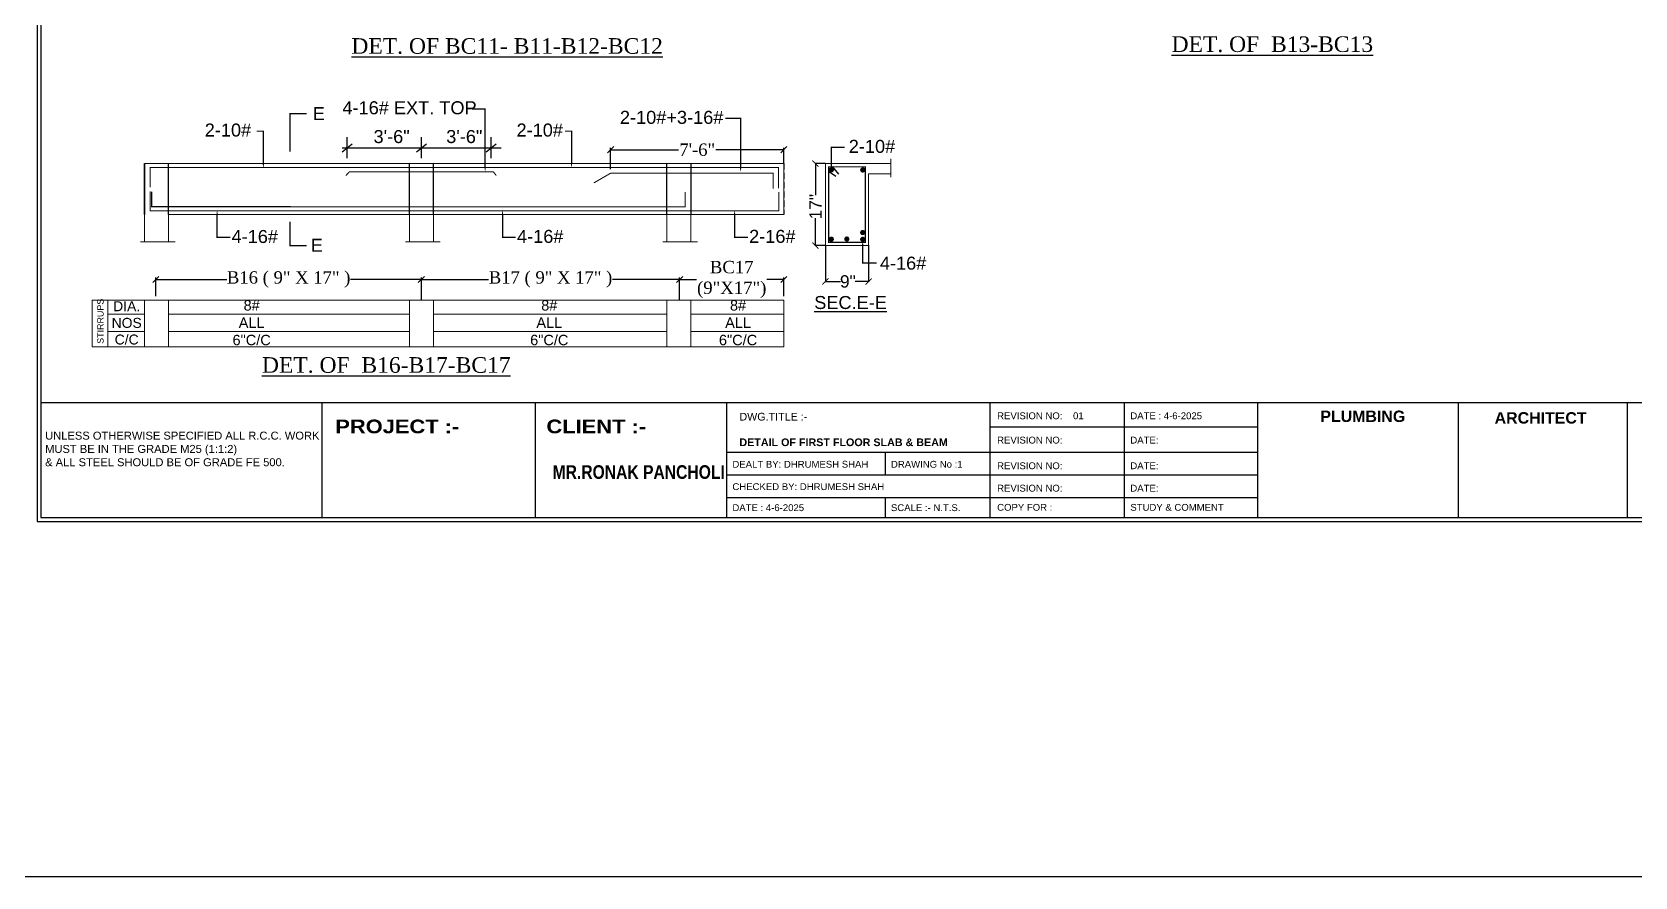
# Model space of a CAD drawing. Header units: millimetres. Extents: x 56222 to 162971, y -175692 to -121287.
# Drawn here: x 161796 to 162572, y -175692 to -175283 of the extents above; entities that cross this region are included whole.
import ezdxf

# ---------------------------------------------------------------- set-up
doc = ezdxf.new("R2010")
doc.units = ezdxf.units.MM
doc.header["$MEASUREMENT"] = 0
doc.header["$PDMODE"] = 35
doc.linetypes.add('DASHED2', pattern=[0.375, 0.25, -0.125])
doc.layers.get('Defpoints').update_dxf_attribs({"color": 220})
doc.layers.add('BASE', color=2, linetype='Continuous')
for name, color, linetype, lineweight in [('BM', 7, 'Continuous', 18), ('DIMENSION', 86, 'Continuous', 25), ('STEEL', 181, 'Continuous', 25), ('STR.TEXT.', 1, 'Continuous', 25), ('wall', 7, 'Continuous', 30), ('X_SHEET', 7, 'Continuous', 9)]:
    doc.layers.add(name, color=color, linetype=linetype, lineweight=lineweight)
doc.styles.add('Dime _ Feet only', font='arial.ttf', dxfattribs={"height": 0.23})
doc.styles.add('KIRAN', font='times.ttf')
doc.styles.add('S1', font='times.ttf', dxfattribs={"height": 6.5})
doc.styles.add('style2', font='arial.ttf', dxfattribs={"height": 6})
doc.styles.add('VINAY', font='swiss.ttf')
doc.linetypes.add('ZIGZAG', pattern='A,0.0001,-0.2,[131,ltypeshp.shx,S=0.2,R=0,X=-0.2,Y=0],-0.4,[131,ltypeshp.shx,S=0.2,R=180,X=0.2,Y=0],-0.2', length=0.8001)
doc.dimstyles.new('Dime _ Feet only', dxfattribs={"dimtxt": 0.23, "dimasz": 0.1, "dimexe": 0.1, "dimexo": 0.1, "dimgap": 0.06, "dimtad": 0, "dimlfac": 39.375, "dimrnd": 1, "dimzin": 1, "dimdsep": 46, "dimlunit": 4, "dimtxsty": 'Dime _ Feet only', "dimblk": 'ARCHTICK', "dimcen": 0, "dimdle": 0.1, "dimclrd": 256, "dimclre": 256, "dimazin": 0, "dimtfac": 1, "dimtofl": 0, "dimtmove": 0, "dimatfit": 3, "dimldrblk": 'ARCHTICK', "dimfxl": 4.5, "dimfrac": 1, "dimtolj": 1, "dimtzin": 0, "dimarcsym": 1})
doc.dimstyles.new('KIRAN', dxfattribs={"dimtxt": 4, "dimasz": 3, "dimexe": 1, "dimexo": 2, "dimgap": 1, "dimtad": 0, "dimdec": 1, "dimzin": 0, "dimdsep": 46, "dimlunit": 4, "dimtxsty": 'KIRAN', "dimblk": 'OBLIQUE', "dimcen": 6, "dimclrd": 11, "dimclre": 11, "dimclrt": 6, "dimadec": 0, "dimazin": 0, "dimtfac": 1, "dimtdec": 1, "dimtofl": 0, "dimtmove": 0, "dimatfit": 3, "dimfxl": 1, "dimtolj": 1, "dimtzin": 0, "dimarcsym": 0})

# ---------------------------------------------------------------- blocks, each defined once
blk = doc.blocks.new('_Oblique')
at = {"layer": 'wall', "color": 0, "lineweight": -2}
blk.add_line((-0.5, -0.5), (0.5, 0.5), dxfattribs=at)
blk = doc.blocks.new('*D386')
at = {"layer": 'Defpoints', "color": 0, "transparency": 16777216}
for p in [(161984.5, -175402.77), (161855.98, -175412.79), (161984.5, -175414.72)]:
    blk.add_point(p, dxfattribs=at)
at = {"layer": 'STEEL', "color": 11, "lineweight": -2, "transparency": 16777216}
for p, q in [((161855.98, -175410.79), (161855.98, -175401.77)), ((161855.98, -175402.77), (161890.28, -175402.77)), ((161984.5, -175402.77), (161950.21, -175402.77)), ((161984.5, -175412.72), (161984.5, -175401.77))]:
    blk.add_line(p, q, dxfattribs=at)
at = {"layer": 'STEEL', "color": 11, "lineweight": -2, "transparency": 16777216, "xscale": 3, "yscale": 3, "zscale": 3, "rotation": 180}
blk.add_blockref('_Oblique', (161855.98, -175402.77), dxfattribs=at)
at = {"layer": 'STEEL', "color": 11, "lineweight": -2, "transparency": 16777216, "xscale": 3, "yscale": 3, "zscale": 3}
blk.add_blockref('_Oblique', (161984.5, -175402.77), dxfattribs=at)
at = {"layer": 'STEEL', "color": 6, "lineweight": 25, "transparency": 16777216, "insert": (161920.24, -175402.77), "char_height": 6, "attachment_point": 5, "style": 'KIRAN'}
blk.add_mtext('\\A1;{\\H0.9962x;B16 ( 9" X 17" ) }', dxfattribs=at)
blk = doc.blocks.new('*D385')
at = {"layer": 'Defpoints', "color": 0, "transparency": 16777216}
for p in [(161984.5, -175402.77), (161984.5, -175414.72), (162109.48, -175414.79)]:
    blk.add_point(p, dxfattribs=at)
at = {"layer": 'STEEL', "color": 11, "lineweight": -2, "transparency": 16777216}
for p, q in [((161984.5, -175412.72), (161984.5, -175401.77)), ((161984.5, -175402.77), (162017.03, -175402.77)), ((162109.48, -175402.77), (162076.96, -175402.77)), ((162109.48, -175412.79), (162109.48, -175401.77))]:
    blk.add_line(p, q, dxfattribs=at)
at = {"layer": 'STEEL', "color": 11, "lineweight": -2, "transparency": 16777216, "xscale": 3, "yscale": 3, "zscale": 3, "rotation": 180}
blk.add_blockref('_Oblique', (161984.5, -175402.77), dxfattribs=at)
at = {"layer": 'STEEL', "color": 11, "lineweight": -2, "transparency": 16777216, "xscale": 3, "yscale": 3, "zscale": 3}
blk.add_blockref('_Oblique', (162109.48, -175402.77), dxfattribs=at)
at = {"layer": 'STEEL', "color": 6, "lineweight": 25, "transparency": 16777216, "insert": (162046.99, -175402.77), "char_height": 6, "attachment_point": 5, "style": 'KIRAN'}
blk.add_mtext('\\A1;{\\H0.9962x;B17 ( 9" X 17" ) }', dxfattribs=at)
blk = doc.blocks.new('*D384')
at = {"layer": 'Defpoints', "color": 0, "transparency": 16777216}
for p in [(162159.88, -175402.77), (162109.48, -175414.79), (162159.88, -175412.79)]:
    blk.add_point(p, dxfattribs=at)
at = {"layer": 'STEEL', "color": 11, "lineweight": -2, "transparency": 16777216}
for p, q in [((162109.48, -175412.79), (162109.48, -175401.77)), ((162109.48, -175402.77), (162117.64, -175402.77)), ((162159.88, -175402.77), (162151.73, -175402.77)), ((162159.88, -175410.79), (162159.88, -175401.77))]:
    blk.add_line(p, q, dxfattribs=at)
at = {"layer": 'STEEL', "color": 11, "lineweight": -2, "transparency": 16777216, "xscale": 3, "yscale": 3, "zscale": 3, "rotation": 180}
blk.add_blockref('_Oblique', (162109.48, -175402.77), dxfattribs=at)
at = {"layer": 'STEEL', "color": 11, "lineweight": -2, "transparency": 16777216, "xscale": 3, "yscale": 3, "zscale": 3}
blk.add_blockref('_Oblique', (162159.88, -175402.77), dxfattribs=at)
at = {"layer": 'STEEL', "color": 6, "lineweight": 25, "transparency": 16777216, "insert": (162134.68, -175402.77), "char_height": 4, "attachment_point": 5, "style": 'KIRAN'}
blk.add_mtext('\\A1;{\\H1.5x;BC17\\P(9"X17") }', dxfattribs=at)
blk = doc.blocks.new('*D383')
at = {"layer": 'Defpoints', "color": 0, "transparency": 16777216}
for p in [(162076.09, -175340.01), (162076.09, -175351.34), (162159.88, -175348.81)]:
    blk.add_point(p, dxfattribs=at)
at = {"layer": 'STEEL', "color": 11, "lineweight": -2, "transparency": 16777216}
for p, q in [((162076.09, -175349.34), (162076.09, -175339.01)), ((162076.09, -175340.01), (162108.97, -175340.01)), ((162159.88, -175340.01), (162127.01, -175340.01)), ((162159.88, -175346.81), (162159.88, -175339.01))]:
    blk.add_line(p, q, dxfattribs=at)
at = {"layer": 'STEEL', "color": 11, "lineweight": -2, "transparency": 16777216, "xscale": 3, "yscale": 3, "zscale": 3, "rotation": 180}
blk.add_blockref('_Oblique', (162076.09, -175340.01), dxfattribs=at)
at = {"layer": 'STEEL', "color": 11, "lineweight": -2, "transparency": 16777216, "xscale": 3, "yscale": 3, "zscale": 3}
blk.add_blockref('_Oblique', (162159.88, -175340.01), dxfattribs=at)
at = {"layer": 'STEEL', "color": 6, "lineweight": 25, "transparency": 16777216, "insert": (162117.99, -175340.01), "char_height": 6, "attachment_point": 5, "style": 'KIRAN'}
blk.add_mtext('\\A1;{\\H0.9962x;7\'-6"}', dxfattribs=at)
blk = doc.blocks.new('_ArchTick')
at = {"color": 0, "linetype": 'ByBlock', "const_width": 0.15}
blk.add_lwpolyline([(-0.5, -0.5), (0.5, 0.5)], dxfattribs=at)
blk = doc.blocks.new('*D382')
at = {"layer": 'Defpoints', "color": 0, "transparency": 16777216}
for p in [(162180.03, -175346.7), (162175.25, -175386.37), (162180.03, -175386.37)]:
    blk.add_point(p, dxfattribs=at)
at = {"layer": 'DIMENSION', "lineweight": -2, "transparency": 16777216}
for p, q in [((162179.93, -175346.7), (162175.15, -175346.7)), ((162175.25, -175346.6), (162175.25, -175362.01)), ((162175.25, -175386.47), (162175.25, -175373.12)), ((162179.93, -175386.37), (162175.15, -175386.37))]:
    blk.add_line(p, q, dxfattribs=at)
at = {"layer": 'DIMENSION', "lineweight": -2, "transparency": 16777216, "xscale": 3, "yscale": 3, "zscale": 3}
for p, rotation in [((162175.25, -175346.7), 90), ((162175.25, -175386.37), 270)]:
    blk.add_blockref('_ArchTick', p, dxfattribs=dict(at, rotation=rotation))
at = {"layer": 'DIMENSION', "color": 0, "transparency": 16777216, "insert": (162175.25, -175367.56), "char_height": 0.23, "attachment_point": 5, "rotation": 90, "style": 'Dime _ Feet only'}
blk.add_mtext('\\A1;{\\H26.09x;17"}', dxfattribs=at)
blk = doc.blocks.new('*D381')
at = {"layer": 'Defpoints', "color": 0, "transparency": 16777216}
for p in [(162180.03, -175386.37), (162200.89, -175386.01), (162200.89, -175403.77)]:
    blk.add_point(p, dxfattribs=at)
at = {"layer": 'DIMENSION', "lineweight": -2, "transparency": 16777216}
for p, q in [((162180.03, -175386.47), (162180.03, -175403.87)), ((162200.89, -175386.11), (162200.89, -175403.87)), ((162179.93, -175403.77), (162187.38, -175403.77)), ((162200.99, -175403.77), (162194.4, -175403.77))]:
    blk.add_line(p, q, dxfattribs=at)
at = {"layer": 'DIMENSION', "lineweight": -2, "transparency": 16777216, "xscale": 3, "yscale": 3, "zscale": 3, "rotation": 180}
blk.add_blockref('_ArchTick', (162180.03, -175403.77), dxfattribs=at)
at = {"layer": 'DIMENSION', "lineweight": -2, "transparency": 16777216, "xscale": 3, "yscale": 3, "zscale": 3}
blk.add_blockref('_ArchTick', (162200.89, -175403.77), dxfattribs=at)
at = {"layer": 'DIMENSION', "color": 0, "transparency": 16777216, "insert": (162190.89, -175403.77), "char_height": 0.23, "attachment_point": 5, "style": 'Dime _ Feet only'}
blk.add_mtext('\\A1;{\\H26.09x;9"}', dxfattribs=at)

msp = doc.modelspace()

# ---------------------------------------------------------------- linework, layer by layer
for p, q in [((161946.13722, -175340.95378), (161950.901, -175337.08006)), ((161948.51911, -175344.03812), (161948.51911, -175333.99573)), ((161982.16707, -175340.95378), (161986.93085, -175337.08006)), ((161984.54896, -175344.03812), (161984.54896, -175333.99573)), ((162015.88206, -175340.95378), (162020.64583, -175337.08006)), ((162018.26395, -175344.03812), (162018.26395, -175333.99573)), ((161946.06951, -175339.01692), (162023.0284, -175339.01692)), ((162181.46322, -175350.36326), (162185.04937, -175352.72056)), ((162183.24856, -175348.15908), (162186.33576, -175351.82698)), ((161800.30035, -175462.38936), (162724.66183, -175462.38936)), ((161936.34011, -175462.38936), (161936.34011, -175518.0033)), ((162039.57655, -175462.38936), (162039.57655, -175518.0033)), ((162132.26075, -175518.0033), (162132.26075, -175462.38936)), ((162132.26075, -175518.0033), (162132.26075, -175462.38936)), ((162259.7167, -175518.0033), (162259.7167, -175462.38936)), ((162324.54865, -175462.38936), (162324.54865, -175518.0033)), ((162389.38061, -175518.0033), (162389.38061, -175462.38936)), ((162486.45033, -175518.0033), (162486.45033, -175462.38936)), ((162568.14585, -175462.38936), (162568.14585, -175518.0033)), ((162132.26075, -175518.0033), (162132.26075, -175470.02215)), ((162132.26075, -175518.0033), (162132.26075, -175470.02215)), ((162259.7167, -175474.15779), (162389.38061, -175474.15779)), ((162389.38061, -175486.57574), (162132.26075, -175486.57574)), ((162208.98988, -175486.57574), (162208.98988, -175497.41749)), ((162389.38061, -175497.41749), (162132.26075, -175497.41749)), ((162389.38061, -175508.45218), (162132.26075, -175508.45218)), ((162208.98988, -175508.45218), (162208.98988, -175518.0033))]:
    msp.add_line(p, q)
for points in [[(161798.44293, -175519.86072), (162726.51925, -175519.86072), (162726.51925, -174862.55696), (161798.44293, -174862.55696)], [(161800.30035, -175518.0033), (162724.66183, -175518.0033), (162724.66183, -174864.41438), (161800.30035, -174864.41438)]]:
    msp.add_lwpolyline(points, close=True)
at = {"const_width": 0.62913}
for points in [[(161928.99143, -175322.57291), (161920.95172, -175322.57291), (161920.95172, -175340.87976)], [(161928.99143, -175386.36446), (161920.95172, -175386.36446), (161920.95172, -175374.78907)]]:
    msp.add_lwpolyline(points, dxfattribs=at)
for points in [[(162015.33716, -175350.76334, 0, 1.88738, 0), (162015.33716, -175343.60269, 0.62913, 0.62913, 0), (162015.33716, -175320.3019, 0.62913, 0.62913, 0), (162008.91314, -175320.3019, 0.62913, 0.62913, 0)], [(161907.99365, -175349.06352, 0, 1.88738, 0), (161907.99365, -175342.61447, 0.62913, 0.62913, 0), (161907.99365, -175331.01318, 0.62913, 0.62913, 0), (161904.78164, -175331.01318, 0.62913, 0.62913, 0)], [(162057.1639, -175348.74007, 0, 1.88738, 0), (162057.1639, -175342.61447, 0.62913, 0.62913, 0), (162057.1639, -175331.01318, 0.62913, 0.62913, 0), (162053.95189, -175331.01318, 0.62913, 0.62913, 0)], [(162138.98407, -175350.8494, 0, 1.88738, 0), (162138.98407, -175344.7238, 0.62913, 0.62913, 0), (162138.98407, -175324.86688, 0.62913, 0.62913, 0), (162131.5968, -175324.86688, 0.62913, 0.62913, 0)], [(162182.92108, -175349.7207, 0, 1.88738, 0), (162182.92108, -175343.27165, 0.62913, 0.62913, 0), (162182.92108, -175338.78393, 0.62913, 0.62913, 0), (162189.28743, -175338.78393, 0.62913, 0.62913, 0)], [(161885.59593, -175369.12312, 0, 1.88738, 0), (161885.59593, -175375.57217, 0.62913, 0.62913, 0), (161885.59593, -175382.43168, 0.62913, 0.62913, 0), (161892.01995, -175382.43168, 0.62913, 0.62913, 0)], [(162023.75671, -175369.05595, 0, 1.88738, 0), (162023.75671, -175375.505, 0.62913, 0.62913, 0), (162023.75671, -175382.3645, 0.62913, 0.62913, 0), (162030.18073, -175382.3645, 0.62913, 0.62913, 0)], [(162136.09673, -175369.05595, 0, 1.88738, 0), (162136.09673, -175375.505, 0.62913, 0.62913, 0), (162136.09673, -175382.3645, 0.62913, 0.62913, 0), (162142.52075, -175382.3645, 0.62913, 0.62913, 0)], [(162198.07148, -175383.83888, 0, 1.88738, 0), (162198.07148, -175390.28793, 0.62913, 0.62913, 0), (162198.07148, -175394.77565, 0.62913, 0.62913, 0), (162204.85086, -175394.77565, 0.62913, 0.62913, 0)]]:
    msp.add_lwpolyline(points, format="xyseb")
at = {"layer": 'BASE', "linetype": 'DASHED2'}
for p, q in [((161850.44573, -175371.38589), (161850.44573, -175346.64028)), ((161850.44573, -175371.38589), (161850.44573, -175346.64028)), ((161850.44573, -175371.38589), (161850.44573, -175346.64028)), ((161850.4862, -175346.64028), (161850.4862, -175371.38589)), ((161850.4862, -175371.38589), (161850.4862, -175346.64028)), ((161850.4862, -175346.64028), (161850.4862, -175371.38589)), ((161850.4862, -175371.38589), (161850.4862, -175346.64028)), ((161862.04493, -175371.38589), (161862.04493, -175346.64028)), ((161862.04493, -175371.38589), (161862.04493, -175346.64028)), ((161862.04493, -175371.38589), (161862.04493, -175346.64028)), ((161978.74936, -175371.38589), (161978.74936, -175346.64028)), ((161990.34856, -175371.38589), (161990.34856, -175346.64028)), ((161990.34856, -175371.38589), (161990.34856, -175346.64028)), ((162103.26273, -175371.38589), (162103.26273, -175346.64028)), ((162114.88214, -175346.64028), (162114.88214, -175371.38589))]:
    msp.add_line(p, q, dxfattribs=at)
at = {"layer": 'BASE', "linetype": 'DASHED2', "ltscale": 12}
for p, q in [((161850.4862, -175371.38589), (161850.4862, -175346.64028)), ((162159.88373, -175346.64028), (162159.88373, -175371.38589)), ((162159.88373, -175346.64028), (162159.88373, -175371.38589)), ((162159.88373, -175346.64028), (162159.88373, -175371.38589)), ((162159.88373, -175346.64028), (162159.88373, -175371.38589))]:
    msp.add_line(p, q, dxfattribs=at)
at = {"layer": 'BM', "linetype": 'ByBlock'}
for p, q in [((162211.68454, -175344.43678), (162211.68454, -175353.28805)), ((161850.4862, -175346.64028), (162159.88373, -175346.64028)), ((161850.4862, -175346.64028), (161850.4862, -175371.38589)), ((162159.88373, -175346.64028), (162159.88373, -175371.38589)), ((162159.88373, -175346.64028), (162159.88373, -175371.38589)), ((162159.88373, -175346.64028), (162159.88373, -175371.38589)), ((162159.88373, -175346.64028), (162159.88373, -175371.38589)), ((162159.88373, -175346.64028), (162159.88373, -175371.38589)), ((162159.88373, -175346.64028), (162159.88373, -175371.38589)), ((162159.88373, -175346.64028), (162159.88373, -175371.38589)), ((162159.88373, -175346.64028), (162159.88373, -175371.38589)), ((161850.4862, -175371.38589), (161850.44573, -175371.38589)), ((161850.44573, -175371.38589), (161850.44573, -175384.49813)), ((161862.04493, -175371.38589), (162159.88373, -175371.38589)), ((161862.04493, -175371.38589), (161862.04493, -175384.49813)), ((161978.70889, -175371.38589), (161978.70889, -175384.49813)), ((161990.30809, -175371.38589), (161990.30809, -175384.49813)), ((161990.36876, -175371.38589), (161990.34856, -175371.38589)), ((162103.24247, -175371.38589), (162103.24247, -175384.49813)), ((162114.84167, -175371.38589), (162114.84167, -175384.49813)), ((162180.02786, -175386.37377), (162200.88911, -175386.37377)), ((161825.10736, -175412.79156), (161850.4862, -175412.79156)), ((161825.10736, -175412.79156), (161825.10736, -175435.44008)), ((161832.68098, -175412.99601), (161832.68098, -175435.44008)), ((161850.4862, -175412.79156), (162159.88373, -175412.79156)), ((161850.4862, -175412.79156), (161850.4862, -175435.44008)), ((161850.4862, -175412.79156), (161850.4862, -175435.44008)), ((161850.4862, -175412.79156), (161850.4862, -175435.44008)), ((161850.4862, -175412.79156), (161850.4862, -175435.44008)), ((161850.4862, -175412.79156), (161850.4862, -175435.44008)), ((161850.4862, -175412.79156), (161850.4862, -175435.44008)), ((161850.4862, -175412.79156), (161850.4862, -175435.44008)), ((161850.4862, -175412.79156), (161850.4862, -175435.44008)), ((161850.4862, -175412.79156), (161850.4862, -175435.44008)), ((161850.4862, -175412.79156), (161850.4862, -175435.44008)), ((161850.4862, -175412.79156), (161850.4862, -175435.44008)), ((161850.4862, -175412.79156), (161850.4862, -175435.44008)), ((161850.4862, -175412.79156), (161850.4862, -175435.44008)), ((161850.4862, -175412.79156), (161850.4862, -175435.44008)), ((161850.4862, -175412.79156), (161850.4862, -175435.44008)), ((161850.4862, -175412.79156), (161850.4862, -175435.44008)), ((161850.4862, -175412.79156), (161850.4862, -175435.44008)), ((161850.4862, -175412.79156), (161850.4862, -175435.44008)), ((161850.4862, -175412.79156), (161850.4862, -175435.44008)), ((161850.4862, -175412.79156), (161850.4862, -175435.44008)), ((161850.4862, -175412.79156), (161850.4862, -175435.44008)), ((161850.4862, -175412.79156), (161850.4862, -175435.44008)), ((161850.4862, -175412.79156), (161850.4862, -175435.44008)), ((161850.4862, -175412.79156), (161850.4862, -175435.44008)), ((161850.4862, -175412.79156), (161850.4862, -175435.44008)), ((161850.4862, -175412.79156), (161850.4862, -175435.44008)), ((161850.4862, -175412.79156), (161850.4862, -175435.44008)), ((161850.4862, -175412.79156), (161850.4862, -175435.44008)), ((161850.4862, -175412.79156), (161850.4862, -175435.44008)), ((161850.4862, -175412.79156), (161850.4862, -175435.44008)), ((161850.4862, -175412.79156), (161850.4862, -175435.44008)), ((161850.4862, -175412.79156), (161850.4862, -175435.44008)), ((161850.4862, -175412.79156), (161850.4862, -175435.44008)), ((161850.4862, -175412.79156), (161850.4862, -175435.44008)), ((161850.4862, -175412.79156), (161850.4862, -175435.44008)), ((161850.4862, -175412.79156), (161850.4862, -175435.44008)), ((161850.4862, -175412.79156), (161850.4862, -175435.44008)), ((161850.4862, -175412.79156), (161850.4862, -175435.44008)), ((161850.4862, -175412.79156), (161850.4862, -175435.44008)), ((161850.4862, -175412.79156), (161850.4862, -175435.44008)), ((161850.4862, -175412.79156), (161850.4862, -175435.44008)), ((161850.4862, -175412.79156), (161850.4862, -175435.44008)), ((161850.4862, -175412.79156), (161850.4862, -175435.44008)), ((161850.4862, -175412.79156), (161850.4862, -175435.44008)), ((161850.4862, -175412.79156), (161850.4862, -175435.44008)), ((161850.4862, -175412.79156), (161850.4862, -175435.44008)), ((161850.4862, -175412.79156), (161850.4862, -175435.44008)), ((161850.4862, -175412.79156), (161850.4862, -175435.44008)), ((161850.4862, -175412.79156), (161850.4862, -175435.44008)), ((161850.4862, -175412.79156), (161850.4862, -175435.44008)), ((161850.4862, -175412.79156), (161850.4862, -175435.44008)), ((161850.4862, -175412.79156), (161850.4862, -175435.44008)), ((161850.4862, -175412.79156), (161850.4862, -175435.44008)), ((161850.4862, -175412.79156), (161850.4862, -175435.44008)), ((161850.4862, -175412.79156), (161850.4862, -175435.44008)), ((161850.4862, -175412.79156), (161850.4862, -175435.44008)), ((161850.4862, -175412.79156), (161850.4862, -175435.44008)), ((161850.4862, -175412.79156), (161850.4862, -175435.44008)), ((161850.4862, -175412.79156), (161850.4862, -175435.44008)), ((161850.4862, -175412.79156), (161850.4862, -175435.44008)), ((161850.4862, -175412.79156), (161850.4862, -175435.44008)), ((161850.4862, -175412.79156), (161850.4862, -175435.44008)), ((161850.4862, -175412.79156), (161850.4862, -175435.44008)), ((161850.4862, -175412.79156), (161850.4862, -175435.44008)), ((161850.4862, -175412.79156), (161850.4862, -175435.44008)), ((161850.4862, -175412.79156), (161850.4862, -175435.44008)), ((161850.4862, -175412.79156), (161850.4862, -175435.44008)), ((161850.4862, -175412.79156), (161850.4862, -175435.44008)), ((161850.4862, -175412.79156), (161850.4862, -175435.44008)), ((161850.4862, -175412.79156), (161850.4862, -175435.44008)), ((161850.4862, -175412.79156), (161850.4862, -175435.44008)), ((161850.4862, -175412.79156), (161850.4862, -175435.44008)), ((161850.4862, -175412.79156), (161850.4862, -175435.44008)), ((161850.4862, -175412.79156), (161850.4862, -175435.44008)), ((161850.4862, -175412.79156), (161850.4862, -175435.44008)), ((161850.4862, -175412.79156), (161850.4862, -175435.44008)), ((161850.4862, -175412.79156), (161850.4862, -175435.44008)), ((161850.4862, -175412.79156), (161850.4862, -175435.44008)), ((161862.0854, -175412.79156), (161862.0854, -175435.44008)), ((161978.74936, -175412.79156), (161978.74936, -175435.44008)), ((161990.34856, -175412.79156), (161990.34856, -175435.44008)), ((161990.34856, -175412.79156), (161990.34856, -175435.44008)), ((161990.34856, -175412.79156), (161990.34856, -175435.44008)), ((162103.28294, -175412.79156), (162103.28294, -175435.44008)), ((162114.88214, -175412.79156), (162114.88214, -175435.44008)), ((162114.88214, -175412.79156), (162114.88214, -175435.44008)), ((162114.88214, -175412.79156), (162114.88214, -175435.44008)), ((162159.88373, -175412.79156), (162159.88373, -175435.44008)), ((161832.68098, -175419.51655), (161850.4862, -175419.51655)), ((161850.4862, -175419.51654), (161850.4862, -175419.51654)), ((161862.0854, -175419.51654), (161978.74936, -175419.51654)), ((161990.34856, -175419.51654), (162103.28294, -175419.51654)), ((162114.88214, -175419.51654), (162159.88373, -175419.51654)), ((161850.4862, -175427.92944), (161832.68098, -175427.92944)), ((161850.4862, -175427.92944), (161850.4862, -175427.92944)), ((161978.74936, -175427.92944), (161862.0854, -175427.92944)), ((162103.28294, -175427.92944), (161990.34856, -175427.92944)), ((162159.88373, -175427.92944), (162114.88214, -175427.92944)), ((161825.10736, -175435.44008), (161850.4862, -175435.44008)), ((161850.4862, -175435.44008), (162159.88373, -175435.44008))]:
    msp.add_line(p, q, dxfattribs=at)
at = {"layer": 'BM', "linetype": 'ZIGZAG', "ltscale": 3}
for p, q in [((161848.49435, -175384.49813), (161865.3597, -175384.49813)), ((161976.75751, -175384.49813), (161993.62286, -175384.49813)), ((162101.29109, -175384.49813), (162118.15644, -175384.49813))]:
    msp.add_line(p, q, dxfattribs=at)
at = {"layer": 'BM'}
for q in [(161850.4862, -175435.44008), (161850.4862, -175435.44008), (161850.4862, -175435.44008), (161850.4862, -175435.44008), (161850.4862, -175435.44008), (161850.4862, -175435.44008), (161850.4862, -175434.60439), (161850.4862, -175435.44008), (161850.4862, -175435.44008), (161850.4862, -175435.44008), (161850.4862, -175435.44008), (161850.4862, -175435.44008), (161850.4862, -175435.44008), (161850.4862, -175434.60439)]:
    msp.add_line((161850.4862, -175412.79156), q, dxfattribs=at)
at = {"layer": 'BM', "linetype": 'ByBlock'}
for points in [[(162211.68454, -175346.70287), (162180.02786, -175346.70287), (162180.02786, -175386.37113)], [(162211.68454, -175351.62835), (162200.88911, -175351.62835), (162200.88911, -175386.37113)]]:
    msp.add_lwpolyline(points, dxfattribs=at)
at = {"layer": 'STEEL'}
for points, const_width in [([(161853.16124, -175358.22537), (161853.16124, -175348.52766), (162157.38622, -175348.62191), (162157.38622, -175358.73604)], 0.5033), ([(161947.91172, -175352.5465), (161949.5725, -175350.73059), (162019.31734, -175350.73059), (162020.77064, -175352.51255)], 0.5033), ([(162154.78102, -175358.82535), (162154.78102, -175351.33837), (162076.09135, -175351.33837), (162067.94822, -175356.05628)], 0.5033), ([(162181.60068, -175348.27568), (162199.31629, -175348.27568), (162199.31629, -175384.79831), (162181.60068, -175384.79831), (162181.60068, -175348.27568)], 0.62913), ([(161853.16124, -175360.17546), (161853.16124, -175369.49851), (162157.54114, -175369.59276), (162157.54114, -175360.51574)], 0.5033), ([(161853.93605, -175360.22776), (161853.93605, -175367.5513), (162112.1266, -175367.59226), (162112.1266, -175360.51574)], 0.5033)]:
    msp.add_lwpolyline(points, dxfattribs=dict(at, const_width=const_width))
at = {"layer": 'STEEL', "const_width": 1.25825}
for points in [[(162182.29195, -175349.7207, 1), (162183.5502, -175349.7207, 1)], [(162197.47059, -175349.79277, 1), (162198.72884, -175349.79277, 1)], [(162182.26905, -175383.31811, -1), (162183.5273, -175383.31811, -1)], [(162189.75823, -175383.21588, -1), (162191.01648, -175383.21588, -1)], [(162197.44769, -175380.08723, -1), (162198.70594, -175380.08723, -1)], [(162197.44769, -175383.35567, -1), (162198.70594, -175383.35567, -1)]]:
    msp.add_lwpolyline(points, format="xyb", close=True, dxfattribs=at)
at = {"layer": 'X_SHEET', "color": 5, "lineweight": 30}
msp.add_lwpolyline([(157973.7516, -174282.00168), (162970.5295, -174282.00168), (162970.5295, -175691.92261), (157973.7516, -175691.92261)], close=True, dxfattribs=at)

# ---------------------------------------------------------------- texts
at = {"attachment_point": 1, "style": 'style2'}
for s, insert, char_height, width in [('{\\fArial Black|b0|i0|c0|p34;\\C7;PROJECT :- }', (161942.82722, -175470.59411), 6.6198492, 303.9234589), ('{\\fArial Black|b0|i0|c0|p34;\\C7;CLIENT :-\\P\\P \\fSwis721 Cn BT|b1|i0|c0|p34;\\C5;MR.RONAK PANCHOLI}', (162045.01439, -175470.59411), 6.6198492, 303.9234589), ('{\\fArial CE|b0|i0|c0|p34;\\C7;DWG.TITLE :-\\P\\P\\fArial CE|b1|i0|c0|p34;DETAIL OF FIRST FLOOR SLAB & BEAM}', (162138.40076, -175467.33053), 3.7148424, 194.0774121)]:
    msp.add_mtext(s, dxfattribs=dict(at, insert=insert, char_height=char_height, width=width))
for s, width, gutter_width, insert, char_height in [('\\pi-13.2397,l13.2397,t13.2397;{\\fArial CE|b0|i0|c0|p34;REVISION NO:    01}', 50.6813844, 10.08413, (162263.15043, -175467.10274), 3.3099246), ('\\pi-13.2397,l13.2397,t13.2397;{\\fArial CE|b0|i0|c0|p34;DATE : 4-6-2025}', 50.6813844, 10.08413, (162327.62304, -175467.10274), 3.3099246), ('{\\fArial CE|b1|i0|c0|p34;PLUMBING}', 54.4549417, 10.83496, (162419.57015, -175466.23728), 5.516541), ('{\\fArial CE|b1|i0|c0|p34;ARCHITECT}', 54.4549417, 10.83496, (162503.92379, -175467.00907), 5.516541), ('\\A1;{\\fArial CE|b0|i0|c0|p34;UNLESS OTHERWISE SPECIFIED ALL R.C.C. WORK MUST BE IN THE GRADE M25 (1:1\\H1.00002x;:2)\\P& ALL STEEL SHOULD BE OF GRADE FE 500.}', 143.3571877, 10.83496, (161802.3788, -175476.42814), 3.86157871), ('\\pi-13.2397,l13.2397,t13.2397;{\\fArial CE|b0|i0|c0|p34;REVISION NO: }', 50.6813844, 10.08413, (162263.15043, -175478.87117), 3.3099246), ('\\pi-13.2397,l13.2397,t13.2397;{\\fArial CE|b0|i0|c0|p34;DATE:}', 50.6813844, 10.08413, (162327.62304, -175478.87117), 3.3099246), ('{\\fArial CE|b0|i0|c0|p34;DEALT BY: DHRUMESH SHAH}', 74.5171183, 10.83496, (162135.01659, -175490.55686), 3.3099246), ('{\\fArial CE|b0|i0|c0|p34;DRAWING No :1}', 54.4549417, 10.83496, (162211.74572, -175490.55686), 3.3099246), ('\\pi-13.2397,l13.2397,t13.2397;{\\fArial CE|b0|i0|c0|p34;REVISION NO: }', 50.6813844, 10.08413, (162263.15043, -175491.28912), 3.3099246), ('\\pi-13.2397,l13.2397,t13.2397;{\\fArial CE|b0|i0|c0|p34;DATE:}', 50.6813844, 10.08413, (162327.62304, -175491.28912), 3.3099246), ('{\\fArial CE|b0|i0|c0|p34;CHECKED BY: DHRUMESH SHAH}', 97.8420745, 10.83496, (162135.01659, -175501.3986), 3.3099246), ('\\pi-13.2397,l13.2397,t13.2397;{\\fArial CE|b0|i0|c0|p34;REVISION NO: }', 50.6813844, 10.08413, (162263.15043, -175502.13087), 3.3099246), ('\\pi-13.2397,l13.2397,t13.2397;{\\fArial CE|b0|i0|c0|p34;DATE:}', 50.6813844, 10.08413, (162327.62304, -175502.13087), 3.3099246), ('\\pi-13.2397,l13.2397,t13.2397;{\\fArial CE|b0|i0|c0|p34;DATE : 4-6-2025}', 54.4549417, 10.83496, (162135.01659, -175511.57167), 3.3099246), ('{\\fArial CE|b0|i0|c0|p34;SCALE :- N.T.S.}', 54.4549417, 10.83496, (162211.74572, -175511.57167), 3.3099246), ('\\pi-13.2397,l13.2397,t13.2397;{\\fArial CE|b0|i0|c0|p34;COPY FOR :}', 50.6813844, 10.08413, (162263.15043, -175511.40435), 3.3099246), ('\\pi-13.2397,l13.2397,t13.2397;{\\fArial CE|b0|i0|c0|p34;STUDY & COMMENT}', 50.6813844, 10.08413, (162327.62304, -175511.40435), 3.3099246)]:
    msp.add_mtext_dynamic_manual_height_columns(s, width=width, gutter_width=gutter_width, heights=[0], dxfattribs=dict(at, insert=insert, char_height=char_height))
at = {"layer": 'STR.TEXT.', "style": 'VINAY'}
msp.add_text('STIRRUPS', height=3.092278, rotation=90, dxfattribs=at).set_placement((161830.65966, -175433.93948))
at = {"layer": 'STR.TEXT.', "char_height": 7.5495072, "attachment_point": 2, "style": 'S1'}
for s, insert in [('{\\LDET. OF BC11- B11-B12-BC12}', (162025.98381, -175286.00646)), ('{\\LDET. OF  B13-BC13}', (162396.33886, -175285.12935)), ('{\\LDET. OF  B16-B17-BC17}', (161967.49181, -175440.38284))]:
    msp.add_mtext(s, dxfattribs=dict(at, insert=insert))
at = {"layer": 'STR.TEXT.', "style": 'VINAY'}
for s, insert, char_height, width, attachment_point in [('E', (161931.89258, -175319.37196), 6.29126, 71.2327464, 1), ('4-16# EXT. TOP', (161946.25977, -175316.53865), 6.291256, 71.2327464, 1), ('2-10#+3-16#', (162130.65194, -175321.1799), 6.291256, 68.673227, 3), ('2-10#', (161902.09403, -175327.3262), 6.291256, 78.7327464, 3), ('3\'-6"', (161961.32841, -175330.47896), 6.291256, 71.2327464, 1), ('3\'-6"', (161996.504, -175330.4722), 6.291256, 71.2327464, 1), ('2-10#', (162053.00703, -175327.3262), 6.291256, 78.6713865, 3), ('2-10#', (162191.3355, -175335.21934), 6.291256, 64.9682409, 1), ('4-16#', (161892.60234, -175378.84539), 6.291256, 86.2327464, 1), ('E', (161930.96725, -175383.09617), 6.29126, 71.2327464, 1), ('4-16#', (162030.76311, -175378.77822), 6.291256, 96.2309059, 1), ('2-16#', (162143.10313, -175378.77822), 6.291256, 63.3859051, 1), ('4-16#', (162206.38867, -175391.74257), 6.291256, 86.2327464, 1), ('DIA.\\PNOS\\PC/C', (161841.84402, -175413.32097), 4.831685, 68.3834365, 2), ('8#\\PALL\\P6"C/C', (161902.32887, -175412.79156), 5.033005, 125.0487853, 2), ('8#\\PALL\\P6"C/C', (162046.38195, -175412.79156), 5.033005, 133.1236989, 2), ('8#\\PALL\\P6"C/C', (162137.75629, -175412.79156), 5.033005, 114.8532725, 2), ('{\\LSEC.E-E}', (162174.62088, -175410.79039), 6.291256, 69.9906741, 1)]:
    msp.add_mtext(s, dxfattribs=dict(at, insert=insert, char_height=char_height, width=width, attachment_point=attachment_point))

# ---------------------------------------------------------------- dimensions: what is measured, and where the dimension line sits
at = {"layer": 'DIMENSION'}
dim = msp.add_linear_dim(base=(162175.25222, -175386.37113), p1=(162180.02786, -175346.70287), p2=(162180.02786, -175386.37113), angle=90, text='{\\H26.09x;17"}', dimstyle='Dime _ Feet only', override={"dimtxt": 3, "dimasz": 3, "dimpost": '\\X'}, dxfattribs=at)
dim.commit()
dim.dimension.update_dxf_attribs({"geometry": '*D382', "text_midpoint": (162175.25222, -175367.56306), "dimtype": 160})
dim = msp.add_linear_dim(base=(162200.88911, -175403.77249), p1=(162180.02786, -175386.37377), p2=(162200.88911, -175386.01156), text='{\\H26.09x;9"}', dimstyle='Dime _ Feet only', override={"dimtxt": 3, "dimasz": 3, "dimpost": '\\X'}, dxfattribs=at)
dim.commit()
dim.dimension.update_dxf_attribs({"geometry": '*D381', "text_midpoint": (162190.89223, -175403.77249), "dimtype": 160})
at = {"layer": 'STEEL', "lineweight": 25}
for base, p1, p2, text, picture, middle in [((162076.09135, -175340.01489), (162159.88373, -175348.81074), (162076.09135, -175351.33837), '{\\H0.9962x;7\'-6"}', '*D383', (162117.98754, -175340.01489)), ((161984.49871, -175402.76919), (162109.48461, -175414.78931), (161984.49871, -175414.72247), '{\\H0.9962x;B17 ( 9" X 17" ) }', '*D385', (162046.99166, -175402.76919))]:
    dim = msp.add_linear_dim(base=base, p1=p1, p2=p2, angle=180, text=text, dimstyle='KIRAN', override={"dimtxt": 6}, dxfattribs=at)
    dim.commit()
    dim.dimension.update_dxf_attribs({"geometry": picture, "text_midpoint": middle})
dim = msp.add_linear_dim(base=(161984.49871, -175402.76919), p1=(161855.98357, -175412.79156), p2=(161984.49871, -175414.72247), text='{\\H0.9962x;B16 ( 9" X 17" ) }', dimstyle='KIRAN', override={"dimtxt": 6}, dxfattribs=at)
dim.commit()
dim.dimension.update_dxf_attribs({"geometry": '*D386', "text_midpoint": (161920.24114, -175402.76919)})
dim = msp.add_linear_dim(base=(162159.88373, -175402.76919), p1=(162109.48461, -175414.78931), p2=(162159.88373, -175412.79156), text='{\\H1.5x;BC17\\P(9"X17") }', dimstyle='KIRAN', dxfattribs=at)
dim.commit()
dim.dimension.update_dxf_attribs({"geometry": '*D384', "text_midpoint": (162134.68417, -175402.76919), "dimtype": 160})

doc.saveas('drawing.dxf')
